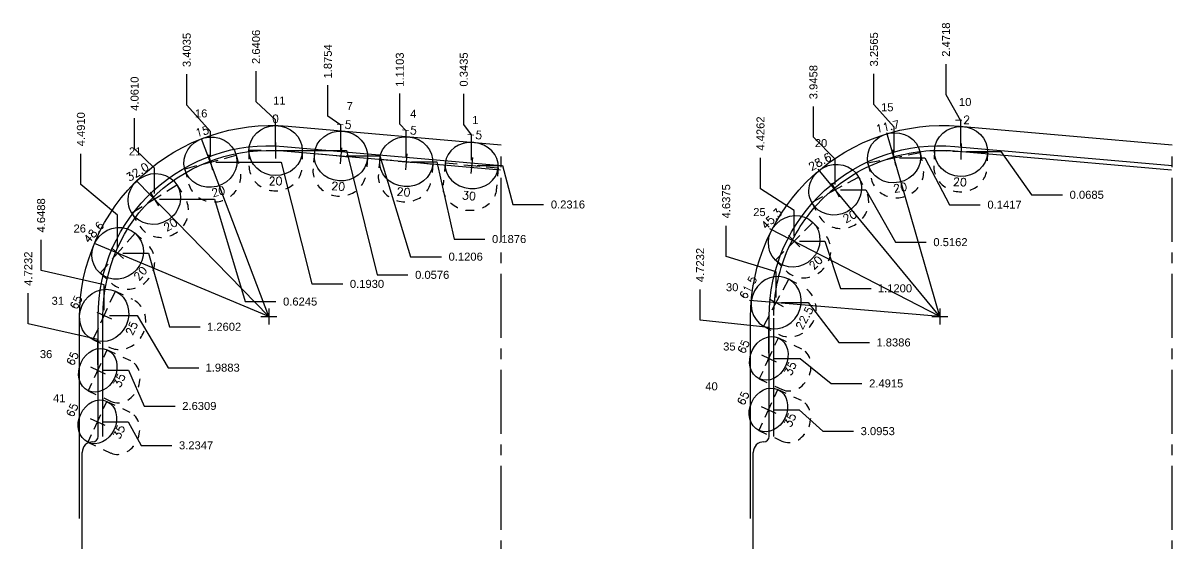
# Model space of a CAD drawing. Header units: inches. Extents: x 114.3 to 156.7, y -3.1 to 25.4.
# Drawn here: x 123.56 to 137.02, y 8.01 to 14.1 of the extents above; entities that cross this region are included whole.
import ezdxf
from ezdxf.enums import TextEntityAlignment as Align

# ---------------------------------------------------------------- set-up
doc = ezdxf.new("R2010")
doc.units = ezdxf.units.IN
doc.header["$MEASUREMENT"] = 0
doc.header["$PDMODE"] = 35
doc.linetypes.add('CENTER2', pattern=[1.125, 0.75, -0.125, 0.125, -0.125])
doc.linetypes.add('HIDDEN2', pattern=[0.1875, 0.125, -0.0625])
doc.layers.get('Defpoints').update_dxf_attribs({"color": 10})
doc.layers.add('Blade_1', color=30, linetype='Continuous', true_color=0xff7f00)
doc.layers.add('Blade_2', color=7, linetype='Continuous', true_color=0xcccc00)
doc.layers.add('CLine', color=5, linetype='CENTER2')
doc.styles.add('RomanS', font='romans')
doc.styles.get("Standard").update_dxf_attribs({"font": 'arial.ttf'})
doc.dimstyles.get("Standard").update_dxf_attribs({"dimtxt": 0.09375, "dimasz": 0.18, "dimexe": 0.18, "dimexo": 0.0625, "dimgap": 0.09, "dimtad": 0, "dimtih": 1, "dimtoh": 1, "dimdec": 4, "dimzin": 0, "dimdsep": 46, "dimtxsty": 'Standard', "dimcen": 0.09, "dimadec": 4, "dimazin": 0, "dimtfac": 1, "dimtdec": 4, "dimtofl": 0, "dimtmove": 0, "dimatfit": 3, "dimfxl": 1, "dimtolj": 1, "dimtzin": 0, "dimarcsym": 0})

# ---------------------------------------------------------------- blocks, each defined once
blk = doc.blocks.new('CMark')
at = {"layer": 'CLine'}
for p, q in [((-0.094, 0), (0.094, 0)), ((0, 0.094), (0, -0.094))]:
    blk.add_line(p, q, dxfattribs=at)
blk = doc.blocks.new('1613@20')
for p, q in [((-0.17, 0), (-0.312, 0)), ((0.171, 0), (0.312, 0))]:
    blk.add_line(p, q)
at = {"color": 8, "linetype": 'HIDDEN2', "ltscale": 0.5}
blk.add_line((-0.312, 0), (-0.312, -0.178), dxfattribs=at)
at = {"color": 8, "linetype": 'HIDDEN2', "ltscale": 0.5, "flags": 128}
blk.add_lwpolyline([(0.312, 0), (0.312, -0.178)], dxfattribs=at)
blk.add_ellipse((0, 0), major_axis=(-0.312, 0), ratio=0.939693, start_param=-3.141592653589793, end_param=3.141592653589793)
at = {"color": 8, "linetype": 'HIDDEN2', "ltscale": 0.5}
blk.add_ellipse((0, -0.178), major_axis=(-0.312, 0), ratio=0.939693, start_param=0, end_param=3.141593, dxfattribs=at)
blk.add_blockref('CMark', (0, 0))
at = {"style": 'RomanS'}
blk.add_text('20', height=0.094, dxfattribs=at).set_placement((0, -0.356), align=Align.MIDDLE_CENTER)
blk.add_attdef('ANG', text='', height=0.094, dxfattribs=at).set_placement((0, 0.298), align=Align.BOTTOM_CENTER)
blk = doc.blocks.new('1613@30')
for p, q in [((-0.17, 0), (-0.312, 0)), ((0.171, 0), (0.312, 0))]:
    blk.add_line(p, q)
at = {"color": 8, "linetype": 'HIDDEN2', "ltscale": 0.5}
blk.add_line((-0.312, 0), (-0.312, -0.26), dxfattribs=at)
at = {"color": 8, "linetype": 'HIDDEN2', "ltscale": 0.5, "flags": 128}
blk.add_lwpolyline([(0.312, 0), (0.312, -0.26)], dxfattribs=at)
at = {"extrusion": (0, 0, -1)}
blk.add_ellipse((0, 0), major_axis=(-0.312, 0), ratio=0.866025, start_param=-3.141592653589793, end_param=3.141592653589793, dxfattribs=at)
at = {"color": 8, "linetype": 'HIDDEN2', "ltscale": 0.5, "extrusion": (0, 0, -1)}
blk.add_ellipse((0, -0.26), major_axis=(-0.312, 0), ratio=0.866025, start_param=3.068877, end_param=6.355901, dxfattribs=at)
blk.add_blockref('CMark', (0, 0))
at = {"style": 'RomanS'}
blk.add_text('30', height=0.094, dxfattribs=at).set_placement((0, -0.356), align=Align.MIDDLE_CENTER)
blk.add_attdef('ANG', text='', height=0.094, dxfattribs=at).set_placement((0, 0.287), align=Align.BOTTOM_CENTER)
blk = doc.blocks.new('*D214')
at = {"layer": 'Blade_1', "color": 0, "lineweight": -2, "transparency": 16777216}
for p, q in [((127.971, 12.918), (127.971, 13.278)), ((128.045, 12.839), (127.971, 12.918)), ((128.045, 12.541), (128.045, 12.839))]:
    blk.add_line(p, q, dxfattribs=at)
at = {"layer": 'Defpoints', "color": 0, "transparency": 16777216}
for p in [(127.971, 13.278), (129.156, 12.667), (128.045, 12.479)]:
    blk.add_point(p, dxfattribs=at)
at = {"layer": 'Blade_1', "color": 0, "transparency": 16777216, "insert": (127.971, 13.558), "char_height": 0.0938, "attachment_point": 5, "rotation": 90}
blk.add_mtext('\\A1;1.1103', dxfattribs=at)
blk = doc.blocks.new('*D215')
at = {"layer": 'Blade_1', "color": 0, "lineweight": -2, "transparency": 16777216}
for p, q in [((127.128, 13.014), (127.128, 13.374)), ((127.28, 12.906), (127.128, 13.014)), ((127.28, 12.608), (127.28, 12.906))]:
    blk.add_line(p, q, dxfattribs=at)
at = {"layer": 'Defpoints', "color": 0, "transparency": 16777216}
for p in [(127.128, 13.374), (129.156, 12.667), (127.28, 12.546)]:
    blk.add_point(p, dxfattribs=at)
at = {"layer": 'Blade_1', "color": 0, "transparency": 16777216, "insert": (127.128, 13.654), "char_height": 0.0938, "attachment_point": 5, "rotation": 90}
blk.add_mtext('\\A1;1.8754', dxfattribs=at)
blk = doc.blocks.new('*D216')
at = {"layer": 'Blade_1', "color": 0, "lineweight": -2, "transparency": 16777216}
for p, q in [((128.108, 12.479), (128.405, 12.479)), ((128.405, 12.479), (128.607, 11.572)), ((128.607, 11.572), (128.967, 11.572))]:
    blk.add_line(p, q, dxfattribs=at)
at = {"layer": 'Defpoints', "color": 0, "transparency": 16777216}
for p in [(129.156, 12.667), (128.045, 12.479), (128.967, 11.572)]:
    blk.add_point(p, dxfattribs=at)
at = {"layer": 'Blade_1', "color": 0, "transparency": 16777216, "insert": (129.251, 11.572), "char_height": 0.0938, "attachment_point": 5}
blk.add_mtext('\\A1;0.1876', dxfattribs=at)
blk = doc.blocks.new('*D217')
at = {"layer": 'Blade_1', "color": 0, "lineweight": -2, "transparency": 16777216}
for p, q in [((127.343, 12.546), (127.737, 12.546)), ((127.737, 12.546), (128.097, 11.366)), ((128.097, 11.366), (128.457, 11.366))]:
    blk.add_line(p, q, dxfattribs=at)
at = {"layer": 'Defpoints', "color": 0, "transparency": 16777216}
for p in [(129.156, 12.667), (127.28, 12.546), (128.457, 11.366)]:
    blk.add_point(p, dxfattribs=at)
at = {"layer": 'Blade_1', "color": 0, "transparency": 16777216, "insert": (128.742, 11.366), "char_height": 0.0938, "attachment_point": 5}
blk.add_mtext('\\A1;0.1206', dxfattribs=at)
blk = doc.blocks.new('*D218')
at = {"layer": 'Blade_1', "color": 0, "lineweight": -2, "transparency": 16777216}
for p, q in [((128.72, 12.914), (128.72, 13.274)), ((128.812, 12.795), (128.72, 12.914)), ((128.812, 12.497), (128.812, 12.795))]:
    blk.add_line(p, q, dxfattribs=at)
at = {"layer": 'Defpoints', "color": 0, "transparency": 16777216}
for p in [(128.72, 13.274), (129.156, 12.667), (128.812, 12.435)]:
    blk.add_point(p, dxfattribs=at)
at = {"layer": 'Blade_1', "color": 0, "transparency": 16777216, "insert": (128.72, 13.559), "char_height": 0.0938, "attachment_point": 5, "rotation": 90}
blk.add_mtext('\\A1;0.3435', dxfattribs=at)
blk = doc.blocks.new('*D219')
at = {"layer": 'Blade_1', "color": 0, "lineweight": -2, "transparency": 16777216}
for p, q in [((128.875, 12.435), (129.172, 12.435)), ((129.172, 12.435), (129.295, 11.977)), ((129.295, 11.977), (129.655, 11.977))]:
    blk.add_line(p, q, dxfattribs=at)
at = {"layer": 'Defpoints', "color": 0, "transparency": 16777216}
for p in [(129.156, 12.667), (128.812, 12.435), (129.655, 11.977)]:
    blk.add_point(p, dxfattribs=at)
at = {"layer": 'Blade_1', "color": 0, "transparency": 16777216, "insert": (129.94, 11.977), "char_height": 0.0938, "attachment_point": 5}
blk.add_mtext('\\A1;0.2316', dxfattribs=at)
blk = doc.blocks.new('*D220')
at = {"layer": 'Blade_1', "color": 0, "lineweight": -2, "transparency": 16777216}
for p, q in [((126.287, 13.179), (126.287, 13.539)), ((126.515, 12.969), (126.287, 13.179)), ((126.515, 12.671), (126.515, 12.969))]:
    blk.add_line(p, q, dxfattribs=at)
at = {"layer": 'Defpoints', "color": 0, "transparency": 16777216}
for p in [(126.287, 13.539), (129.156, 12.667), (126.515, 12.609)]:
    blk.add_point(p, dxfattribs=at)
at = {"layer": 'Blade_1', "color": 0, "transparency": 16777216, "insert": (126.287, 13.824), "char_height": 0.0938, "attachment_point": 5, "rotation": 90}
blk.add_mtext('\\A1;2.6406', dxfattribs=at)
blk = doc.blocks.new('*D221')
at = {"layer": 'Blade_1', "color": 0, "lineweight": -2, "transparency": 16777216}
for p, q in [((126.578, 12.609), (127.346, 12.609)), ((127.346, 12.609), (127.706, 11.153)), ((127.706, 11.153), (128.066, 11.153))]:
    blk.add_line(p, q, dxfattribs=at)
at = {"layer": 'Defpoints', "color": 0, "transparency": 16777216}
for p in [(129.156, 12.667), (126.515, 12.609), (128.066, 11.153)]:
    blk.add_point(p, dxfattribs=at)
at = {"layer": 'Blade_1', "color": 0, "transparency": 16777216, "insert": (128.35, 11.153), "char_height": 0.0938, "attachment_point": 5}
blk.add_mtext('\\A1;0.0576', dxfattribs=at)
blk = doc.blocks.new('*D225')
at = {"layer": 'Blade_1', "color": 0, "lineweight": -2, "transparency": 16777216}
for p, q in [((125.475, 13.143), (125.475, 13.503)), ((125.752, 12.834), (125.475, 13.143)), ((125.752, 12.536), (125.752, 12.834))]:
    blk.add_line(p, q, dxfattribs=at)
at = {"layer": 'Defpoints', "color": 0, "transparency": 16777216}
for p in [(125.475, 13.503), (129.156, 12.667), (125.752, 12.474)]:
    blk.add_point(p, dxfattribs=at)
at = {"layer": 'Blade_1', "color": 0, "transparency": 16777216, "insert": (125.475, 13.788), "char_height": 0.0938, "attachment_point": 5, "rotation": 90}
blk.add_mtext('\\A1;3.4035', dxfattribs=at)
blk = doc.blocks.new('*D226')
at = {"layer": 'Blade_1', "color": 0, "lineweight": -2, "transparency": 16777216}
for p, q in [((125.815, 12.474), (126.581, 12.474)), ((126.581, 12.474), (126.941, 11.047)), ((126.941, 11.047), (127.301, 11.047))]:
    blk.add_line(p, q, dxfattribs=at)
at = {"layer": 'Defpoints', "color": 0, "transparency": 16777216}
for p in [(129.156, 12.667), (125.752, 12.474), (127.301, 11.047)]:
    blk.add_point(p, dxfattribs=at)
at = {"layer": 'Blade_1', "color": 0, "transparency": 16777216, "insert": (127.586, 11.047), "char_height": 0.0938, "attachment_point": 5}
blk.add_mtext('\\A1;0.1930', dxfattribs=at)
blk = doc.blocks.new('*D229')
at = {"layer": 'Blade_1', "color": 0, "lineweight": -2, "transparency": 16777216}
for p, q in [((124.864, 12.63), (124.864, 12.99)), ((125.095, 12.402), (124.864, 12.63)), ((125.095, 12.105), (125.095, 12.402))]:
    blk.add_line(p, q, dxfattribs=at)
at = {"layer": 'Defpoints', "color": 0, "transparency": 16777216}
for p in [(124.864, 12.99), (129.156, 12.667), (125.095, 12.042)]:
    blk.add_point(p, dxfattribs=at)
at = {"layer": 'Blade_1', "color": 0, "transparency": 16777216, "insert": (124.864, 13.276), "char_height": 0.0938, "attachment_point": 5, "rotation": 90}
blk.add_mtext('\\A1;4.0610', dxfattribs=at)
blk = doc.blocks.new('*D230')
at = {"layer": 'Blade_1', "color": 0, "lineweight": -2, "transparency": 16777216}
for p, q in [((125.157, 12.042), (125.798, 12.042)), ((125.798, 12.042), (126.158, 10.84)), ((126.158, 10.84), (126.518, 10.84))]:
    blk.add_line(p, q, dxfattribs=at)
at = {"layer": 'Defpoints', "color": 0, "transparency": 16777216}
for p in [(129.156, 12.667), (125.095, 12.042), (126.518, 10.84)]:
    blk.add_point(p, dxfattribs=at)
at = {"layer": 'Blade_1', "color": 0, "transparency": 16777216, "insert": (126.803, 10.84), "char_height": 0.0938, "attachment_point": 5}
blk.add_mtext('\\A1;0.6245', dxfattribs=at)
blk = doc.blocks.new('*D233')
at = {"layer": 'Blade_1', "color": 0, "lineweight": -2, "transparency": 16777216}
for p, q in [((124.235, 12.213), (124.235, 12.573)), ((124.665, 11.853), (124.235, 12.213)), ((124.665, 11.469), (124.665, 11.853))]:
    blk.add_line(p, q, dxfattribs=at)
at = {"layer": 'Defpoints', "color": 0, "transparency": 16777216}
for p in [(129.156, 12.667), (124.235, 12.573), (124.665, 11.406)]:
    blk.add_point(p, dxfattribs=at)
at = {"layer": 'Blade_1', "color": 0, "transparency": 16777216, "insert": (124.235, 12.859), "char_height": 0.0938, "attachment_point": 5, "rotation": 90}
blk.add_mtext('\\A1;4.4910', dxfattribs=at)
blk = doc.blocks.new('*D234')
at = {"layer": 'Blade_1', "color": 0, "lineweight": -2, "transparency": 16777216}
for p, q in [((124.727, 11.406), (125.025, 11.406)), ((125.025, 11.406), (125.272, 10.545)), ((125.272, 10.545), (125.632, 10.545))]:
    blk.add_line(p, q, dxfattribs=at)
at = {"layer": 'Defpoints', "color": 0, "transparency": 16777216}
for p in [(129.156, 12.667), (124.665, 11.406), (125.632, 10.545)]:
    blk.add_point(p, dxfattribs=at)
at = {"layer": 'Blade_1', "color": 0, "transparency": 16777216, "insert": (125.912, 10.545), "char_height": 0.0938, "attachment_point": 5}
blk.add_mtext('\\A1;1.2602', dxfattribs=at)
blk = doc.blocks.new('1613@25')
for p, q in [((-0.17, 0), (-0.312, 0)), ((0.171, 0), (0.312, 0))]:
    blk.add_line(p, q)
at = {"color": 8, "linetype": 'HIDDEN2', "ltscale": 0.5}
blk.add_line((-0.312, 0), (-0.312, -0.22), dxfattribs=at)
at = {"color": 8, "linetype": 'HIDDEN2', "ltscale": 0.5, "flags": 128}
blk.add_lwpolyline([(0.312, 0), (0.312, -0.22)], dxfattribs=at)
blk.add_ellipse((0, 0), major_axis=(-0.312, 0), ratio=0.906308, start_param=-3.141592653589793, end_param=3.141592653589793)
at = {"color": 8, "linetype": 'HIDDEN2', "ltscale": 0.5}
blk.add_ellipse((0, -0.22), major_axis=(-0.312, 0), ratio=0.906308, start_param=0, end_param=3.141593, dxfattribs=at)
blk.add_blockref('CMark', (0, 0))
at = {"style": 'RomanS'}
blk.add_text('25', height=0.094, dxfattribs=at).set_placement((0, -0.356), align=Align.MIDDLE_CENTER)
blk.add_attdef('ANG', text='', height=0.094, dxfattribs=at).set_placement((0, 0.287), align=Align.BOTTOM_CENTER)
blk = doc.blocks.new('1313@35')
for p, q in [((-0.17, 0), (-0.265, 0)), ((0.171, 0), (0.264, 0))]:
    blk.add_line(p, q)
at = {"color": 8, "linetype": 'HIDDEN2', "ltscale": 0.5}
blk.add_line((-0.265, 0), (-0.265, -0.298), dxfattribs=at)
at = {"color": 8, "linetype": 'HIDDEN2', "ltscale": 0.5, "flags": 128}
blk.add_lwpolyline([(0.264, 0), (0.264, -0.298)], dxfattribs=at)
blk.add_ellipse((0, 0), major_axis=(0.264, 0), ratio=0.819152)
at = {"color": 8, "linetype": 'HIDDEN2', "ltscale": 0.5}
blk.add_ellipse((0, -0.298), major_axis=(0.264, 0), ratio=0.819152, start_param=3.141593, end_param=6.283185, dxfattribs=at)
blk.add_blockref('CMark', (0, 0))
at = {"style": 'RomanS'}
blk.add_text('35', height=0.094, dxfattribs=at).set_placement((0, -0.279), align=Align.MIDDLE_CENTER)
blk.add_attdef('ANG', text='', height=0.094, dxfattribs=at).set_placement((0, 0.251), align=Align.BOTTOM_CENTER)
blk = doc.blocks.new('*D239')
at = {"layer": 'Blade_1', "color": 0, "lineweight": -2, "transparency": 16777216}
for p, q in [((123.769, 11.204), (123.769, 11.564)), ((124.507, 11.038), (123.769, 11.204)), ((124.507, 10.741), (124.507, 11.038))]:
    blk.add_line(p, q, dxfattribs=at)
at = {"layer": 'Defpoints', "color": 0, "transparency": 16777216}
for p in [(129.156, 12.667), (123.769, 11.564), (124.507, 10.678)]:
    blk.add_point(p, dxfattribs=at)
at = {"layer": 'Blade_1', "color": 0, "transparency": 16777216, "insert": (123.769, 11.85), "char_height": 0.0938, "attachment_point": 5, "rotation": 90}
blk.add_mtext('\\A1;4.6488', dxfattribs=at)
blk = doc.blocks.new('*D240')
at = {"layer": 'Blade_1', "color": 0, "lineweight": -2, "transparency": 16777216}
for p, q in [((124.569, 10.678), (124.895, 10.678)), ((124.895, 10.678), (125.255, 10.066)), ((125.255, 10.066), (125.615, 10.066))]:
    blk.add_line(p, q, dxfattribs=at)
at = {"layer": 'Defpoints', "color": 0, "transparency": 16777216}
for p in [(129.156, 12.667), (124.507, 10.678), (125.615, 10.066)]:
    blk.add_point(p, dxfattribs=at)
at = {"layer": 'Blade_1', "color": 0, "transparency": 16777216, "insert": (125.895, 10.066), "char_height": 0.0938, "attachment_point": 5}
blk.add_mtext('\\A1;1.9883', dxfattribs=at)
blk = doc.blocks.new('*D243')
at = {"layer": 'Blade_1', "color": 0, "lineweight": -2, "transparency": 16777216}
for p, q in [((123.618, 10.58), (123.618, 10.94)), ((124.433, 10.396), (123.618, 10.58)), ((124.433, 10.098), (124.433, 10.396))]:
    blk.add_line(p, q, dxfattribs=at)
at = {"layer": 'Defpoints', "color": 0, "transparency": 16777216}
for p in [(129.156, 12.667), (123.618, 10.94), (124.433, 10.036)]:
    blk.add_point(p, dxfattribs=at)
at = {"layer": 'Blade_1', "color": 0, "transparency": 16777216, "insert": (123.618, 11.226), "char_height": 0.0938, "attachment_point": 5, "rotation": 90}
blk.add_mtext('\\A1;4.7232', dxfattribs=at)
blk = doc.blocks.new('*D244')
at = {"layer": 'Blade_1', "color": 0, "lineweight": -2, "transparency": 16777216}
for p, q in [((124.495, 10.036), (124.793, 10.036)), ((124.793, 10.036), (124.977, 9.617)), ((124.977, 9.617), (125.337, 9.617))]:
    blk.add_line(p, q, dxfattribs=at)
at = {"layer": 'Defpoints', "color": 0, "transparency": 16777216}
for p in [(129.156, 12.667), (124.433, 10.036), (125.337, 9.617)]:
    blk.add_point(p, dxfattribs=at)
at = {"layer": 'Blade_1', "color": 0, "transparency": 16777216, "insert": (125.622, 9.617), "char_height": 0.0938, "attachment_point": 5}
blk.add_mtext('\\A1;2.6309', dxfattribs=at)
blk = doc.blocks.new('*D245')
at = {"layer": 'Blade_1', "color": 0, "lineweight": -2, "transparency": 16777216}
for p, q in [((124.491, 9.432), (124.788, 9.432)), ((124.788, 9.432), (124.94, 9.156)), ((124.94, 9.156), (125.3, 9.156))]:
    blk.add_line(p, q, dxfattribs=at)
at = {"layer": 'Defpoints', "color": 0, "transparency": 16777216}
for p in [(129.156, 12.667), (124.428, 9.432), (125.3, 9.156)]:
    blk.add_point(p, dxfattribs=at)
at = {"layer": 'Blade_1', "color": 0, "transparency": 16777216, "insert": (125.584, 9.156), "char_height": 0.0938, "attachment_point": 5}
blk.add_mtext('\\A1;3.2347', dxfattribs=at)
blk = doc.blocks.new('*D246')
at = {"layer": 'Blade_2', "color": 0, "lineweight": -2, "transparency": 16777216}
for p, q in [((133.525, 13.15), (133.525, 13.51)), ((133.76, 12.885), (133.525, 13.15)), ((133.76, 12.587), (133.76, 12.885))]:
    blk.add_line(p, q, dxfattribs=at)
at = {"layer": 'Defpoints', "color": 0, "transparency": 16777216}
for p in [(133.525, 13.51), (137.016, 12.667), (133.76, 12.525)]:
    blk.add_point(p, dxfattribs=at)
at = {"layer": 'Blade_2', "color": 0, "transparency": 16777216, "insert": (133.525, 13.795), "char_height": 0.0938, "attachment_point": 5, "rotation": 90}
blk.add_mtext('\\A1;3.2565', dxfattribs=at)
blk = doc.blocks.new('*D247')
at = {"layer": 'Blade_2', "color": 0, "lineweight": -2, "transparency": 16777216}
for p, q in [((132.816, 12.766), (132.816, 13.126)), ((133.07, 12.51), (132.816, 12.766)), ((133.07, 12.213), (133.07, 12.51))]:
    blk.add_line(p, q, dxfattribs=at)
at = {"layer": 'Defpoints', "color": 0, "transparency": 16777216}
for p in [(132.816, 13.126), (137.016, 12.667), (133.07, 12.15)]:
    blk.add_point(p, dxfattribs=at)
at = {"layer": 'Blade_2', "color": 0, "transparency": 16777216, "insert": (132.816, 13.411), "char_height": 0.0938, "attachment_point": 5, "rotation": 90}
blk.add_mtext('\\A1;3.9458', dxfattribs=at)
blk = doc.blocks.new('*D248')
at = {"layer": 'Blade_2', "color": 0, "lineweight": -2, "transparency": 16777216}
for p, q in [((132.196, 12.163), (132.196, 12.523)), ((132.59, 11.907), (132.196, 12.163)), ((132.59, 11.609), (132.59, 11.907))]:
    blk.add_line(p, q, dxfattribs=at)
at = {"layer": 'Defpoints', "color": 0, "transparency": 16777216}
for p in [(137.016, 12.667), (132.196, 12.523), (132.59, 11.547)]:
    blk.add_point(p, dxfattribs=at)
at = {"layer": 'Blade_2', "color": 0, "transparency": 16777216, "insert": (132.196, 12.809), "char_height": 0.0938, "attachment_point": 5, "rotation": 90}
blk.add_mtext('\\A1;4.4262', dxfattribs=at)
blk = doc.blocks.new('*D249')
at = {"layer": 'Blade_2', "color": 0, "lineweight": -2, "transparency": 16777216}
for p, q in [((133.822, 12.525), (134.12, 12.525)), ((134.12, 12.525), (134.409, 11.975)), ((134.409, 11.975), (134.769, 11.975))]:
    blk.add_line(p, q, dxfattribs=at)
at = {"layer": 'Defpoints', "color": 0, "transparency": 16777216}
for p in [(137.016, 12.667), (133.76, 12.525), (134.769, 11.975)]:
    blk.add_point(p, dxfattribs=at)
at = {"layer": 'Blade_2', "color": 0, "transparency": 16777216, "insert": (135.054, 11.975), "char_height": 0.0938, "attachment_point": 5}
blk.add_mtext('\\A1;0.1417', dxfattribs=at)
blk = doc.blocks.new('*D250')
at = {"layer": 'Blade_2', "color": 0, "lineweight": -2, "transparency": 16777216}
for p, q in [((133.133, 12.15), (133.43, 12.15)), ((133.43, 12.15), (133.777, 11.536)), ((133.777, 11.536), (134.137, 11.536))]:
    blk.add_line(p, q, dxfattribs=at)
at = {"layer": 'Defpoints', "color": 0, "transparency": 16777216}
for p in [(137.016, 12.667), (133.07, 12.15), (134.137, 11.536)]:
    blk.add_point(p, dxfattribs=at)
at = {"layer": 'Blade_2', "color": 0, "transparency": 16777216, "insert": (134.421, 11.536), "char_height": 0.0938, "attachment_point": 5}
blk.add_mtext('\\A1;0.5162', dxfattribs=at)
blk = doc.blocks.new('*D251')
at = {"layer": 'Blade_2', "color": 0, "lineweight": -2, "transparency": 16777216}
for p, q in [((132.652, 11.547), (132.95, 11.547)), ((132.95, 11.547), (133.131, 10.995)), ((133.131, 10.995), (133.491, 10.995))]:
    blk.add_line(p, q, dxfattribs=at)
at = {"layer": 'Defpoints', "color": 0, "transparency": 16777216}
for p in [(137.016, 12.667), (132.59, 11.547), (133.491, 10.995)]:
    blk.add_point(p, dxfattribs=at)
at = {"layer": 'Blade_2', "color": 0, "transparency": 16777216, "insert": (133.771, 10.995), "char_height": 0.0938, "attachment_point": 5}
blk.add_mtext('\\A1;1.1200', dxfattribs=at)
blk = doc.blocks.new('1613@22.5')
for p, q in [((-0.17, 0), (-0.312, 0)), ((0.171, 0), (0.312, 0))]:
    blk.add_line(p, q)
at = {"color": 8, "linetype": 'HIDDEN2', "ltscale": 0.5}
blk.add_line((-0.312, 0), (-0.312, -0.178), dxfattribs=at)
at = {"color": 8, "linetype": 'HIDDEN2', "ltscale": 0.5, "flags": 128}
blk.add_lwpolyline([(0.312, 0), (0.312, -0.178)], dxfattribs=at)
at = {"extrusion": (0, 0, -1)}
blk.add_ellipse((0, 0), major_axis=(-0.312, 0), ratio=0.92388, start_param=-3.141592653589793, end_param=3.141592653589793, dxfattribs=at)
at = {"color": 8, "linetype": 'HIDDEN2', "ltscale": 0.5}
blk.add_ellipse((0, -0.199), major_axis=(0.312, 0), ratio=0.92388, start_param=3.141593, end_param=6.283185, dxfattribs=at)
blk.add_blockref('CMark', (0, 0))
at = {"style": 'RomanS'}
blk.add_text('22.5', height=0.094, dxfattribs=at).set_placement((0, -0.377), align=Align.MIDDLE_CENTER)
blk.add_attdef('ANG', text='', height=0.094, dxfattribs=at).set_placement((0, 0.298), align=Align.BOTTOM_CENTER)
blk = doc.blocks.new('*D338')
at = {"layer": 'Blade_2', "color": 0, "lineweight": -2, "transparency": 16777216}
for p, q in [((131.794, 11.368), (131.794, 11.728)), ((132.379, 11.188), (131.794, 11.368)), ((132.379, 10.89), (132.379, 11.188))]:
    blk.add_line(p, q, dxfattribs=at)
at = {"layer": 'Defpoints', "color": 0, "transparency": 16777216}
for p in [(137.016, 12.667), (131.794, 11.728), (132.379, 10.828)]:
    blk.add_point(p, dxfattribs=at)
at = {"layer": 'Blade_2', "color": 0, "transparency": 16777216, "insert": (131.794, 12.015), "char_height": 0.0938, "attachment_point": 5, "rotation": 90}
blk.add_mtext('\\A1;4.6375', dxfattribs=at)
blk = doc.blocks.new('*D339')
at = {"layer": 'Blade_2', "color": 0, "lineweight": -2, "transparency": 16777216}
for p, q in [((131.489, 10.623), (131.489, 10.983)), ((132.293, 10.535), (131.489, 10.623)), ((132.293, 10.237), (132.293, 10.535))]:
    blk.add_line(p, q, dxfattribs=at)
at = {"layer": 'Defpoints', "color": 0, "transparency": 16777216}
for p in [(137.016, 12.667), (131.489, 10.983), (132.293, 10.175)]:
    blk.add_point(p, dxfattribs=at)
at = {"layer": 'Blade_2', "color": 0, "transparency": 16777216, "insert": (131.489, 11.269), "char_height": 0.0938, "attachment_point": 5, "rotation": 90}
blk.add_mtext('\\A1;4.7232', dxfattribs=at)
blk = doc.blocks.new('*D340')
at = {"layer": 'Blade_2', "color": 0, "lineweight": -2, "transparency": 16777216}
for p, q in [((132.441, 10.828), (132.754, 10.828)), ((132.754, 10.828), (133.114, 10.361)), ((133.114, 10.361), (133.474, 10.361))]:
    blk.add_line(p, q, dxfattribs=at)
at = {"layer": 'Defpoints', "color": 0, "transparency": 16777216}
for p in [(137.016, 12.667), (132.379, 10.828), (133.474, 10.361)]:
    blk.add_point(p, dxfattribs=at)
at = {"layer": 'Blade_2', "color": 0, "transparency": 16777216, "insert": (133.754, 10.361), "char_height": 0.0938, "attachment_point": 5}
blk.add_mtext('\\A1;1.8386', dxfattribs=at)
blk = doc.blocks.new('*D341')
at = {"layer": 'Blade_2', "color": 0, "lineweight": -2, "transparency": 16777216}
for p, q in [((132.355, 10.175), (132.662, 10.175)), ((132.662, 10.175), (133.022, 9.881)), ((133.022, 9.881), (133.382, 9.881))]:
    blk.add_line(p, q, dxfattribs=at)
at = {"layer": 'Defpoints', "color": 0, "transparency": 16777216}
for p in [(137.016, 12.667), (132.293, 10.175), (133.382, 9.881)]:
    blk.add_point(p, dxfattribs=at)
at = {"layer": 'Blade_2', "color": 0, "transparency": 16777216, "insert": (133.668, 9.881), "char_height": 0.0938, "attachment_point": 5}
blk.add_mtext('\\A1;2.4915', dxfattribs=at)
blk = doc.blocks.new('*D342')
at = {"layer": 'Blade_2', "color": 0, "lineweight": -2, "transparency": 16777216}
for p, q in [((132.351, 9.571), (132.648, 9.571)), ((132.648, 9.571), (132.924, 9.322)), ((132.924, 9.322), (133.284, 9.322))]:
    blk.add_line(p, q, dxfattribs=at)
at = {"layer": 'Defpoints', "color": 0, "transparency": 16777216}
for p in [(137.016, 12.667), (132.288, 9.571), (133.284, 9.322)]:
    blk.add_point(p, dxfattribs=at)
at = {"layer": 'Blade_2', "color": 0, "transparency": 16777216, "insert": (133.569, 9.322), "char_height": 0.0938, "attachment_point": 5}
blk.add_mtext('\\A1;3.0953', dxfattribs=at)
blk = doc.blocks.new('*D343')
at = {"layer": 'Blade_2', "color": 0, "lineweight": -2, "transparency": 16777216}
for p, q in [((134.369, 13.263), (134.369, 13.623)), ((134.544, 12.958), (134.369, 13.263)), ((134.544, 12.661), (134.544, 12.958))]:
    blk.add_line(p, q, dxfattribs=at)
at = {"layer": 'Defpoints', "color": 0, "transparency": 16777216}
for p in [(134.369, 13.623), (137.016, 12.667), (134.544, 12.598)]:
    blk.add_point(p, dxfattribs=at)
at = {"layer": 'Blade_2', "color": 0, "transparency": 16777216, "insert": (134.369, 13.909), "char_height": 0.0938, "attachment_point": 5, "rotation": 90}
blk.add_mtext('\\A1;2.4718', dxfattribs=at)
blk = doc.blocks.new('*D344')
at = {"layer": 'Blade_2', "color": 0, "lineweight": -2, "transparency": 16777216}
for p, q in [((134.607, 12.598), (135.012, 12.598)), ((135.012, 12.598), (135.372, 12.091)), ((135.372, 12.091), (135.732, 12.091))]:
    blk.add_line(p, q, dxfattribs=at)
at = {"layer": 'Defpoints', "color": 0, "transparency": 16777216}
for p in [(137.016, 12.667), (134.544, 12.598), (135.732, 12.091)]:
    blk.add_point(p, dxfattribs=at)
at = {"layer": 'Blade_2', "color": 0, "transparency": 16777216, "insert": (136.017, 12.091), "char_height": 0.0938, "attachment_point": 5}
blk.add_mtext('\\A1;0.0685', dxfattribs=at)

msp = doc.modelspace()

# ---------------------------------------------------------------- linework, layer by layer
for p, q in [((124.2495, 6.19776), (124.2495, 9.07276)), ((132.1099, 6.19776), (132.1099, 9.07276))]:
    msp.add_line(p, q)
at = {"color": 5}
for points in [[(124.21825, 8.2978), (124.21825, 10.65309, -0.44001053), (126.66435, 12.89453), (129.15575, 12.67656)], [(132.07865, 8.2978), (132.07865, 10.65309, -0.44001053), (134.52475, 12.89453), (137.01615, 12.67656)]]:
    msp.add_lwpolyline(points, format="xyb", dxfattribs=at)
for points in [[(124.437, 9.26026), (124.437, 10.66651, -0.44001053), (126.61131, 12.6589), (129.15575, 12.43629)], [(132.2974, 9.26026), (132.2974, 10.66651, -0.44001053), (134.47171, 12.6589), (137.01615, 12.43629)]]:
    msp.add_lwpolyline(points, format="xyb")
at = {"color": 1}
for points in [[(124.4913, 9.26026), (124.4913, 10.66651, -0.44001053), (126.60658, 12.60481), (129.15101, 12.3822)], [(133.60793, 12.48596, -0.10094175), (134.37556, 12.61064)], [(134.37556, 12.61064, -0.01177187), (134.46698, 12.60481), (135.14075, 12.54586)], [(132.93853, 12.05907, -0.10309649), (133.60793, 12.48596)], [(132.50187, 11.41607, -0.10088399), (132.93853, 12.05907)], [(132.35174, 10.6783, -0.0976605), (132.50187, 11.41607)]]:
    msp.add_lwpolyline(points, format="xyb", dxfattribs=at)
for points in [[(135.14075, 12.54586), (137.01142, 12.3822)], [(132.3517, 9.26026), (132.3517, 10.64475)]]:
    msp.add_lwpolyline(points, dxfattribs=at)
for centre, radius, start, end in [((124.3745, 9.07276), 0.125, 90, 180), ((124.3745, 9.26026), 0.0625, 270, 0), ((132.2349, 9.07276), 0.125, 90, 180), ((132.2349, 9.26026), 0.0625, 270, 0)]:
    msp.add_arc(centre, radius, start, end)
at = {"layer": 'Blade_1'}
for q in [(125.64812, 12.7483), (124.88919, 12.25269), (124.39204, 11.52019)]:
    msp.add_line((126.437, 10.66651), q, dxfattribs=at)
at = {"layer": 'Blade_2'}
for q in [(133.67477, 12.81767), (132.86989, 12.3927), (132.3055, 11.69316), (132.06739, 10.85414)]:
    msp.add_line((134.2974, 10.66651), q, dxfattribs=at)
at = {"layer": 'CLine'}
for p, q in [((129.15575, 3.66651), (129.15575, 12.66651)), ((137.01615, 3.66651), (137.01615, 12.66651))]:
    msp.add_line(p, q, dxfattribs=at)

# ---------------------------------------------------------------- block references
for p in [(126.437, 10.66651), (134.2974, 10.66651)]:
    msp.add_blockref('CMark', p)
at = {"layer": 'Blade_1'}
msp.add_blockref('1613@20', (126.51516, 12.60895), dxfattribs=at).add_auto_attribs({'ANG': '0'})
for name, p, rotation, values in [('1613@20', (127.28035, 12.54586), 355, {'ANG': '-5'}), ('1613@20', (125.75224, 12.47352), 15, {'ANG': '15'}), ('1613@20', (128.04544, 12.47892), 355, {'ANG': '-5'}), ('1613@30', (128.81229, 12.43494), 355, {'ANG': '-5'}), ('1613@20', (125.09475, 12.04203), 32, {'ANG': '32.0'}), ('1613@20', (124.66477, 11.40634), 48.6, {'ANG': '48.6'}), ('1613@25', (124.5069, 10.6782), 65, {'ANG': '65'}), ('1313@35', (124.43251, 10.03558), 65, {'ANG': '65'}), ('1313@35', (124.42806, 9.43178), 65, {'ANG': '65'})]:
    msp.add_blockref(name, p, dxfattribs=dict(at, rotation=rotation)).add_auto_attribs(values)
at = {"layer": 'Blade_2'}
for name, p, rotation, values in [('1613@20', (133.75967, 12.52478), 11.7, {'ANG': '11.7'}), ('1613@20', (134.54435, 12.59804), 358, {'ANG': '-2'}), ('1613@20', (133.07037, 12.15028), 28.6, {'ANG': '28.6'}), ('1613@20', (132.58998, 11.54653), 45.3, {'ANG': '45.3'}), ('1613@22.5', (132.37866, 10.82795), 61.50000000000001, {'ANG': '61.5'}), ('1313@35', (132.29291, 10.17498), 65, {'ANG': '65'}), ('1313@35', (132.28846, 9.57119), 65, {'ANG': '65'})]:
    msp.add_blockref(name, p, dxfattribs=dict(at, rotation=rotation)).add_auto_attribs(values)

# ---------------------------------------------------------------- texts
at = {"layer": 'Blade_1'}
for s, p in [('11', (126.48607, 13.14856)), ('16', (125.5705, 12.99777)), ('7', (127.34741, 13.08339)), ('4', (128.0919, 12.99423)), ('1', (128.81817, 12.92016)), ('21', (124.79663, 12.55202)), ('26', (124.14831, 11.64952)), ('31', (123.89102, 10.80245)), ('36', (123.75381, 10.17815)), ('41', (123.90808, 9.66187))]:
    msp.add_text(s, height=0.09375, dxfattribs=at).set_placement(p)
at = {"layer": 'Blade_2'}
for s, p in [('10', (134.52028, 13.13137)), ('15', (133.6075, 13.06974)), ('20', (132.83192, 12.64969)), ('25', (132.10996, 11.84194)), ('30', (131.79086, 10.9618)), ('35', (131.75823, 10.26725)), ('40', (131.54902, 9.80067))]:
    msp.add_text(s, height=0.09375, dxfattribs=at).set_placement(p)

# ---------------------------------------------------------------- dimensions: what is measured, and where the dimension line sits
at = {"layer": 'Blade_1'}
for feature_location, offset, dtype, origin, picture, middle in [((126.51516, 12.60895), (-0.22832, 0.93015), 1, (129.15575, 12.66651), '*D220', (126.28684, 13.82446)), ((125.75224, 12.47352), (-0.27695, 1.02922), 1, (129.15575, 12.66651), '*D225', (125.47529, 13.78766)), ((127.28035, 12.54586), (-0.15259, 0.82797), 1, (129.15575, 12.66651), '*D215', (127.12776, 13.65383)), ((128.04544, 12.47892), (-0.07493, 0.79858), 1, (129.15575, 12.66651), '*D214', (127.97051, 13.55769)), ((128.81229, 12.43494), (-0.09272, 0.83886), 1, (129.15575, 12.66651), '*D218', (128.71957, 13.55875)), ((125.09475, 12.04203), (-0.23045, 0.94775), 1, (129.15575, 12.66651), '*D229', (124.8643, 13.27611)), ((124.66477, 11.40634), (-0.42958, 1.16669), 1, (129.15575, 12.66651), '*D233', (124.23519, 12.85936)), ((124.43251, 10.03558), (-0.81489, 0.90446), 1, (129.15575, 12.66651), '*D243', (123.61761, 11.22604)), ((124.506899, 10.678202), (-0.738191, 0.885561), 1, (129.155748, 12.666512), '*D239', (123.768708, 11.850344)), ((124.42806, 9.43178), (0.87168, -0.27546), 0, (129.15575, 12.66651), '*D245', (125.58431, 9.15632)), ((124.43251, 10.03558), (0.90416, -0.41822), 0, (129.15575, 12.66651), '*D244', (125.62216, 9.61736)), ((124.5069, 10.6782), (1.10773, -0.61256), 0, (129.15575, 12.66651), '*D240', (125.89482, 10.06565)), ((124.66477, 11.40634), (0.96742, -0.86175), 0, (129.15575, 12.66651), '*D234', (125.91189, 10.54459)), ((125.09475, 12.04203), (1.42375, -1.2018), 0, (129.15575, 12.66651), '*D230', (126.80345, 10.84023)), ((125.75224, 12.47352), (1.54898, -1.42609), 0, (129.15575, 12.66651), '*D226', (127.58566, 11.04744)), ((126.51516, 12.60895), (1.55053, -1.45548), 0, (129.15575, 12.66651), '*D221', (128.35026, 11.15347)), ((127.2803492, 12.5458623), (1.1766863, -1.1798227), 0, (129.1557476, 12.6665117), '*D217', (128.7416019, 11.3660397)), ((128.04544, 12.47892), (0.92108, -0.90671), 0, (129.15575, 12.66651), '*D216', (129.25108, 11.57222)), ((128.81229, 12.43494), (0.84305, -0.45787), 0, (129.15575, 12.66651), '*D219', (129.93991, 11.97707))]:
    dim = msp.add_ordinate_dim(feature_location=feature_location, offset=offset, dtype=dtype, origin=origin, dimstyle='Standard', dxfattribs=at)
    dim.commit()
    dim.dimension.update_dxf_attribs({"geometry": picture, "text_midpoint": middle})
at = {"layer": 'Blade_2'}
for feature_location, offset, dtype, picture, middle in [((134.54435, 12.59804), (-0.17504, 1.02524), 1, '*D343', (134.36931, 13.90877)), ((133.75967, 12.52478), (-0.23491, 0.98488), 1, '*D246', (133.52477, 13.79458)), ((133.07037, 12.15028), (-0.25443, 0.97566), 1, '*D247', (132.81593, 13.41061)), ((132.58998, 11.54653), (-0.39428, 0.97643), 1, '*D248', (132.19571, 12.80897)), ((132.29291, 10.17498), (-0.80396, 0.80834), 1, '*D339', (131.48895, 11.26933)), ((132.37866, 10.82795), (-0.58436, 0.89998), 1, '*D338', (131.7943, 12.01477)), ((132.28846, 9.57119), (0.99588, -0.24887), 0, '*D342', (133.56891, 9.32231)), ((132.29291, 10.17498), (1.08921, -0.29388), 0, '*D341', (133.66787, 9.8811)), ((132.37866, 10.82795), (1.09507, -0.46716), 0, '*D340', (133.75388, 10.36079)), ((132.58998, 11.54653), (0.90074, -0.55178), 0, '*D251', (133.77075, 10.99475)), ((133.07037, 12.15028), (1.06619, -0.61403), 0, '*D250', (134.42068, 11.53626)), ((133.75967, 12.52478), (1.00977, -0.54999), 0, '*D249', (135.05405, 11.97479)), ((134.54435, 12.59804), (1.18751, -0.50725), 0, '*D344', (136.01682, 12.09079))]:
    dim = msp.add_ordinate_dim(feature_location=feature_location, offset=offset, dtype=dtype, origin=(137.01615, 12.66651), dimstyle='Standard', dxfattribs=at)
    dim.commit()
    dim.dimension.update_dxf_attribs({"geometry": picture, "text_midpoint": middle})

doc.saveas('drawing.dxf')
